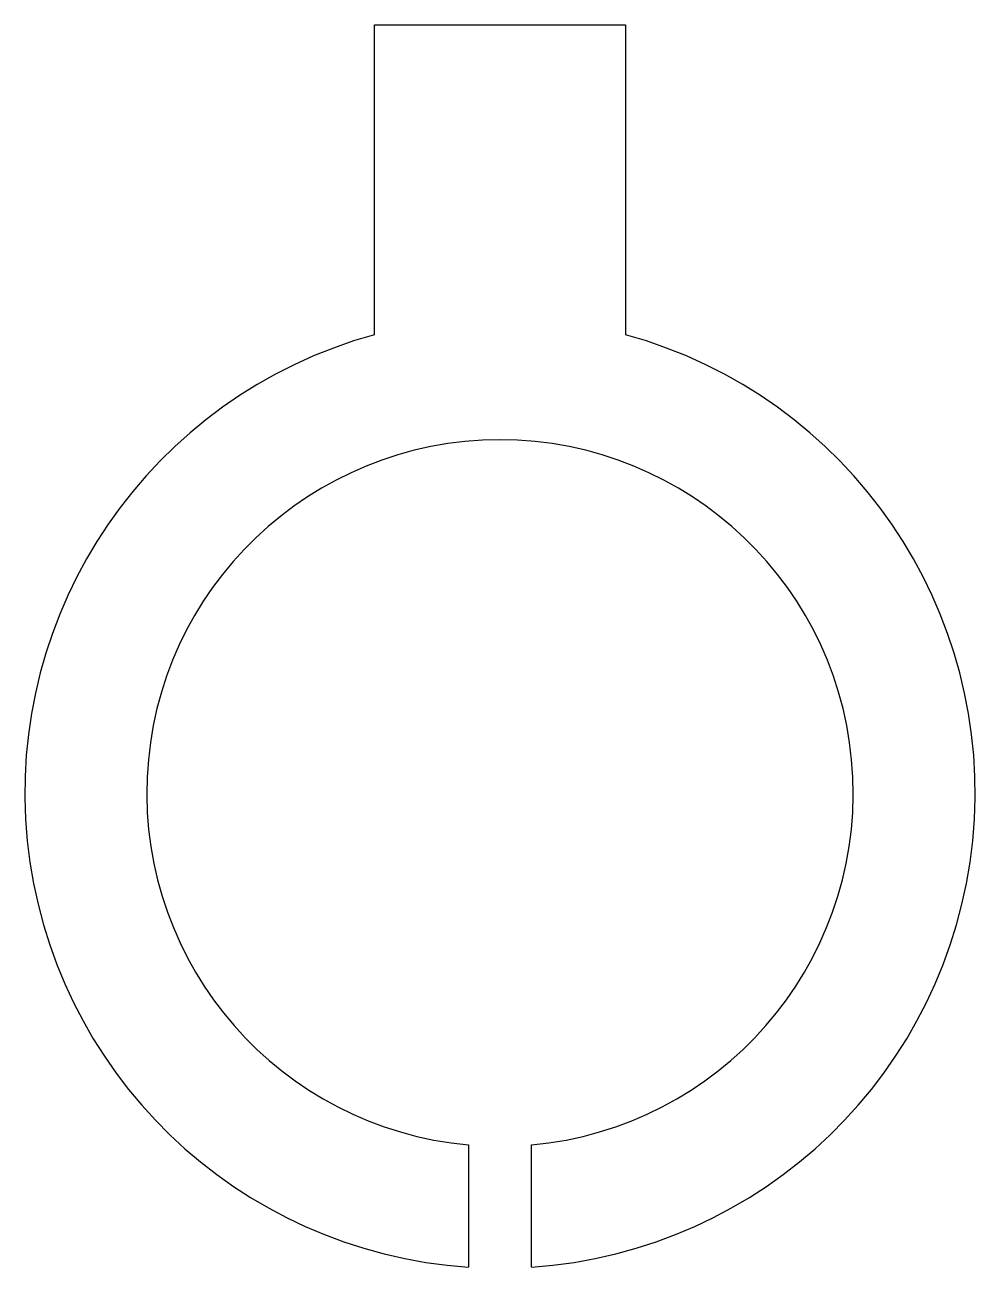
# Model space of a CAD drawing. Header units: millimetres. Extents: x -22.7 to 22.7, y -22.7 to 36.7.
import ezdxf

# ---------------------------------------------------------------- set-up
doc = ezdxf.new("R2010")
doc.units = ezdxf.units.MM

msp = doc.modelspace()

# ---------------------------------------------------------------- linework, layer by layer
for p, q in [((-6, 21.893), (-6, 36.7)), ((-6, 36.7), (6, 36.7)), ((6, 36.7), (6, 21.893)), ((-1.5, -16.808), (-1.5, -22.65)), ((1.5, -22.65), (1.5, -16.808))]:
    msp.add_line(p, q)
for radius, start, end in [(22.7, 105.32638, 266.21117), (22.7, 273.78883, 434.67362), (16.875, -84.90031, 264.90031)]:
    msp.add_arc((0, 0), radius, start, end)

doc.saveas('drawing.dxf')
